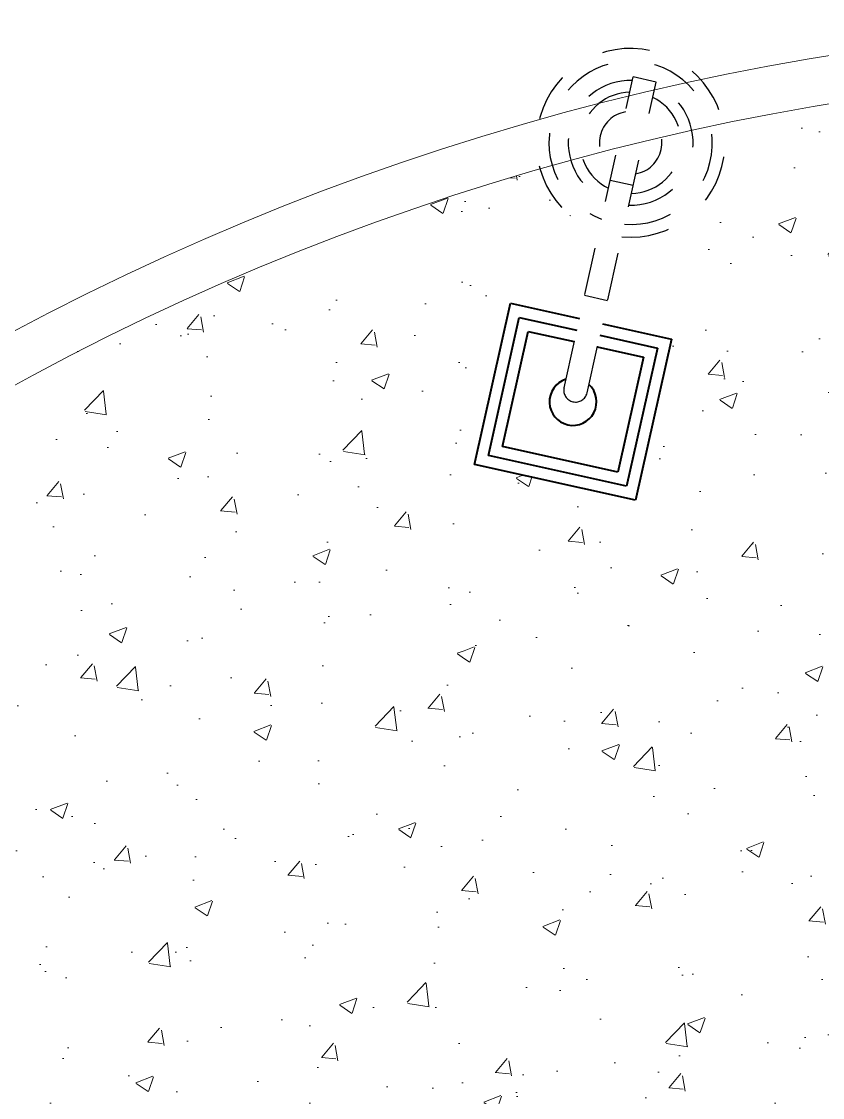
# Model space of a CAD drawing. Header units: metres. Extents: x 12093 to 20303, y 514 to 1412.
# Drawn here: x 19801.873 to 19803.553, y 684.401 to 686.658 of the extents above; entities that cross this region are included whole.
import ezdxf

# ---------------------------------------------------------------- set-up
doc = ezdxf.new("R2010")
doc.units = ezdxf.units.M
doc.linetypes.add('DASHED2', pattern=[9.525, 6.35, -3.175])
for name, color, linetype, lineweight in [('grass', 64, 'Continuous', 13), ('JARDINERA', 132, 'Continuous', 40), ('Layer2', 43, 'Continuous', 20), ('SARDINEL', 52, 'Continuous', 20)]:
    doc.layers.add(name, color=color, linetype=linetype, lineweight=lineweight)
doc.layers.add('Proyecciones', color=52, linetype='DASHED2')
pattern_1 = [(50, (19136.99335, 73.14804), (0.36436934, -0.03187817), [0.0381, -0.4191]), (355, (19136.99335, 73.14804), (-0.07048565, 0.38211329), [0.03048, -0.33528]), (100.451, (19137.0237, 73.1454), (0.293885, 0.35023338), [0.03238, -0.35618]), (46.1842, (19136.99335, 73.24964), (0.54215808, -0.08408466), [0.05715, -0.62865]), (96.6356, (19137.03853, 73.24264), (0.47480847, 0.4948511), [0.04857, -0.53427]), (351.184, (19136.99335, 73.24964), (0.4748092, 0.49485024), [0.04572, -0.50292]), (21, (19137.04415, 73.22424), (0.30322976, -0.20453104), [0.0381, -0.4191]), (326, (19137.04415, 73.22424), (0.12360406, 0.36837593), [0.03048, -0.33528]), (71.4514, (19137.06942, 73.2072), (0.42683298, 0.16384572), [0.03238, -0.35618]), (37.5, (19136.99335, 73.14804), (0.006177207, 0.169110078), [0, -0.331216, 0, -0.34036, 0, -0.33655]), (7.5, (19136.99335, 73.14804), (0.133639325, 0.20036115), [0, -0.194056, 0, -0.323596, 0, -0.12827]), (327.5, (19136.88007, 73.14804), (0.27118119, -0.011457488), [0, -0.127, 0, -0.39624, 0, -0.52578]), (317.5, (19136.82927, 73.14804), (0.29625836, 0.05085298), [0, -0.1651, 0, -0.263144, 0, -0.37338])]

msp = doc.modelspace()

# ---------------------------------------------------------------- hatches: boundary and pattern name
at = {"layer": 'grass'}
h = msp.add_hatch(dxfattribs=at)
h.set_pattern_fill('AR-CONC', color=256, scale=0.002, style=0)
h.set_pattern_definition(pattern_1)
h.paths.add_polyline_path([(19804.3156, 686.556, 0.045429), (19803.3443, 686.4435, -0.504693), (19803.132, 686.2062), (19803.0927, 686.0294), (19803.1501, 686.0105), (19803.2362, 685.9914), (19803.2343, 685.9829), (19804.2975, 685.6341)])
h = msp.add_hatch(dxfattribs=at)
h.set_pattern_fill('AR-CONC', color=256, scale=0.002, style=0)
h.set_pattern_definition(pattern_1)
h.paths.add_polyline_path([(19802.9605, 686.3484, 0.020415), (19802.5427, 686.2098), (19803.0144, 686.0551), (19803.0649, 686.2248, -0.2137)])
h = msp.add_hatch(dxfattribs=at)
h.set_pattern_fill('AR-CONC', color=256, scale=0.002, style=0)
h.set_pattern_definition(pattern_1)
h.paths.add_polyline_path([(19802.9114, 685.7089), (19802.823, 685.7287), (19802.8982, 686.0666), (19803.0104, 686.0417), (19803.0144, 686.0551), (19802.5427, 686.2098, 0.041145), (19801.7424, 685.8298), (19801.7716, 685.779), (19801.4716, 685.6062), (19801.4484, 685.6464, 0.043889), (19800.7124, 685.0541), (19802.5936, 684.6402)])
h = msp.add_hatch(dxfattribs=at)
h.set_pattern_fill('AR-CONC', color=256, scale=0.002, style=0)
h.set_pattern_definition(pattern_1)
h.paths.add_polyline_path([(19804.2975, 685.6341), (19803.2343, 685.9829), (19803.1609, 685.6534), (19802.9114, 685.7089), (19802.5936, 684.6402), (19803.6199, 684.4143), (19803.6301, 684.4298), (19803.6365, 684.5295), (19803.6706, 684.5812), (19803.6859, 684.638), (19803.7472, 684.7534), (19803.7555, 684.8222), (19803.8773, 684.8605), (19803.9387, 684.9759), (19803.9848, 685.0345), (19804.0019, 685.0604), (19804.0688, 685.083), (19804.1426, 685.0937), (19804.1906, 685.1214), (19804.2229, 685.204), (19804.233, 685.2418), (19804.257, 685.2557), (19804.2901, 685.2551)])
h = msp.add_hatch(dxfattribs=at)
h.set_pattern_fill('AR-CONC', color=256, scale=0.002, style=0)
h.set_pattern_definition(pattern_1)
h.paths.add_polyline_path([(19802.5936, 684.6402), (19800.7124, 685.0541, 0.003013), (19800.6658, 685.0088, -0.233215), (19798.6411, 684.2396), (19798.5472, 683.2207), (19801.9489, 682.4723)])
h = msp.add_hatch(dxfattribs=at)
h.set_pattern_fill('AR-CONC', color=256, scale=0.002, style=0)
h.set_pattern_definition(pattern_1)
h.paths.add_polyline_path([(19803.5042, 684.1491), (19803.5332, 684.1819), (19803.59, 684.1667), (19803.6108, 684.1307), (19803.6177, 684.1187), (19803.6366, 684.1136), (19803.689, 684.0846), (19803.676, 684.0961), (19803.6533, 684.1111), (19803.6334, 684.1699), (19803.6606, 684.1715), (19803.6955, 684.1354), (19803.7032, 684.0977), (19803.7045, 684.076), (19803.7073, 684.0744), (19803.776, 684.0661), (19803.7915, 684.0751), (19803.7786, 684.1132), (19803.8058, 684.1148), (19803.8256, 684.0943), (19803.876, 684.1102), (19803.8602, 684.118), (19803.8358, 684.1602), (19803.8379, 684.1623), (19803.7914, 684.1653), (19803.792, 684.1631), (19803.7892, 684.1192), (19803.7498, 684.1387), (19803.7316, 684.1703), (19803.7571, 684.1992), (19803.7761, 684.2101), (19803.7718, 684.2397), (19803.7012, 684.2789), (19803.6652, 684.2581), (19803.6343, 684.2563), (19803.6034, 684.2544), (19803.5789, 684.3522), (19803.6199, 684.4143), (19802.5936, 684.6402), (19802.3011, 683.6567), (19803.557, 683.446), (19803.533, 683.4619), (19803.4933, 683.503), (19803.4485, 683.5251), (19803.395, 683.5902), (19803.4134, 683.6968), (19803.4009, 683.8016), (19803.4092, 683.8703), (19803.4188, 684.0199), (19803.4271, 684.0887), (19803.4871, 684.1233)])
h.paths.add_polyline_path([(19803.5182, 684.2721), (19803.5453, 684.2737), (19803.5802, 684.2376), (19803.588, 684.1999), (19803.5896, 684.1727), (19803.5608, 684.1983), (19803.5381, 684.2133)], flags=16)

# ---------------------------------------------------------------- linework, layer by layer
at = {"layer": 'JARDINERA'}
for p, q in [((19802.823, 685.7287), (19802.8982, 686.0666)), ((19802.8982, 686.0666), (19803.0431, 686.0344)), ((19802.8525, 685.7474), (19802.917, 686.0371)), ((19802.917, 686.0371), (19803.0377, 686.0102)), ((19803.0914, 686.0236), (19803.2362, 685.9914)), ((19802.882, 685.7662), (19802.9358, 686.0076)), ((19802.9358, 686.0076), (19803.0323, 685.9861)), ((19803.086, 685.9995), (19803.2067, 685.9726)), ((19803.0806, 685.9753), (19803.1772, 685.9538)), ((19803.2067, 685.9726), (19803.1422, 685.6829)), ((19803.2362, 685.9914), (19803.1609, 685.6534)), ((19803.1772, 685.9538), (19803.1234, 685.7124)), ((19803.1422, 685.6829), (19802.8525, 685.7474)), ((19803.1234, 685.7124), (19802.882, 685.7662)), ((19803.1609, 685.6534), (19802.823, 685.7287))]:
    msp.add_line(p, q, dxfattribs=at)
msp.add_arc((19803.0296, 685.86), 0.0495, 107.4439, 47.4439, dxfattribs=at)
at = {"layer": 'Layer2'}
for radius, start in [(5.4921, 60.9113), (5.3921, 61.1732)]:
    msp.add_arc((19804.4479, 681.1655), radius, start, 120.1151, dxfattribs=at)
at = {"layer": 'Proyecciones', "ltscale": 0.005}
for p, q in [((19803.0108, 685.8895), (19803.156, 686.5413)), ((19803.2043, 686.5306), (19803.156, 686.5413)), ((19803.0591, 685.8788), (19803.2043, 686.5306)), ((19803.1559, 686.3133), (19803.1076, 686.3241)), ((19803.1021, 686.0719), (19803.0538, 686.0827))]:
    msp.add_line(p, q, dxfattribs=at)
for centre, radius, start, end in [((19803.1506, 686.4032), 0.1979, 264.6246, 250.2631), ((19803.1506, 686.4032), 0.1714, 265.7428, 249.145), ((19803.1506, 686.4032), 0.1309, 88.3373, 246.5505), ((19803.1506, 686.4032), 0.1309, 268.3373, 66.5505), ((19803.1506, 686.4032), 0.1061, 90.9187, 243.969), ((19803.1506, 686.4032), 0.1061, 270.9187, 63.969), ((19803.1506, 686.4032), 0.0657, 99.5718, 235.3159), ((19803.1506, 686.4032), 0.0657, 279.5718, 55.3159), ((19803.035, 685.8841), 0.0247, 167.4439, 347.4439)]:
    msp.add_arc(centre, radius, start, end, dxfattribs=at)
at = {"layer": 'SARDINEL'}
msp.add_line((19802.882, 685.7662), (19802.882, 685.7662), dxfattribs=at)

doc.saveas('drawing.dxf')
